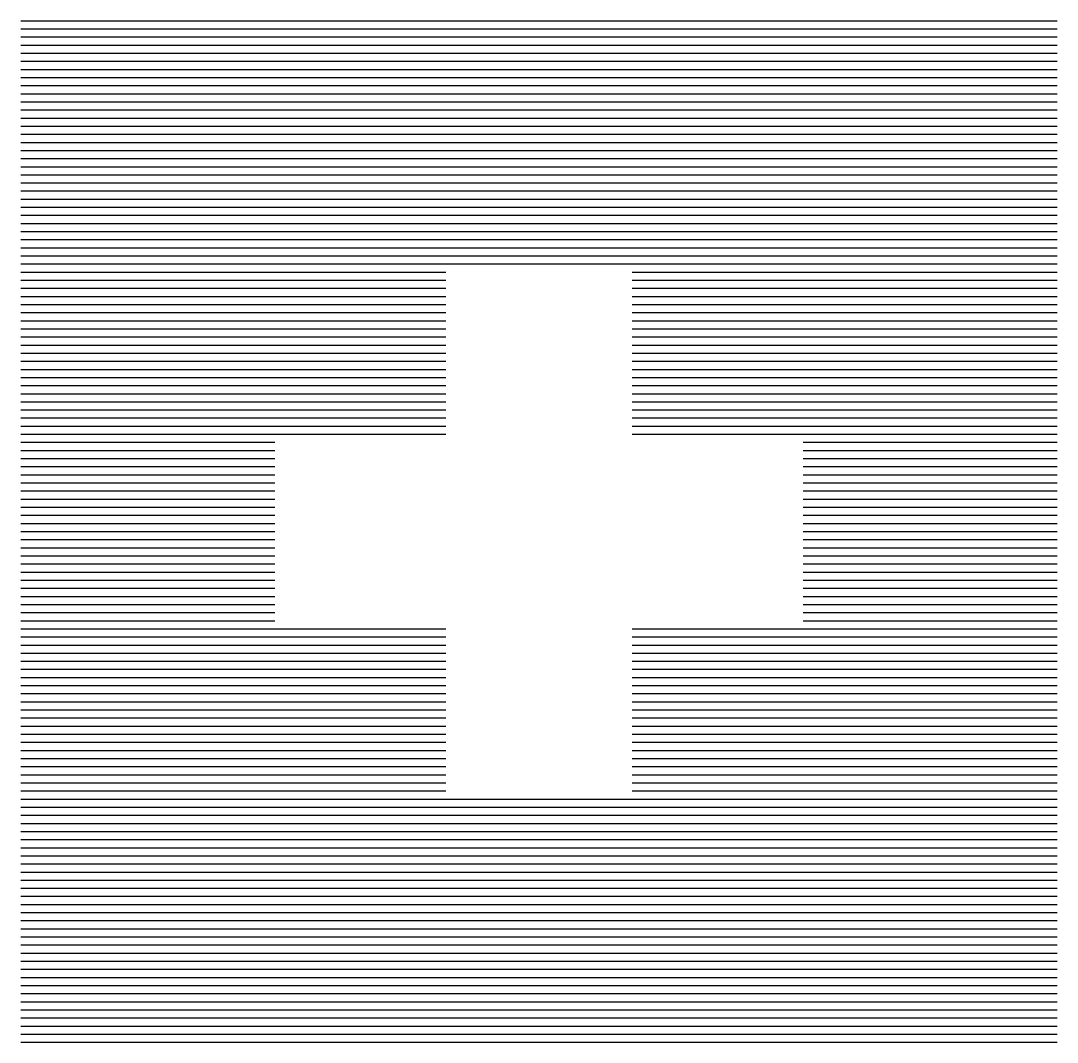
# Paper-space layout 'Layout1' of a CAD drawing. Extents: x -6 to 6, y -5.9 to 5.9.
import ezdxf

# ---------------------------------------------------------------- set-up
doc = ezdxf.new("R2010")
doc.units = 0
doc.layers.get('0').update_dxf_attribs({"linetype": 'CONTINUOUS'})
doc.layers.add('GROEN', color=3, linetype='CONTINUOUS')

# ---------------------------------------------------------------- blocks, each defined once
blk = doc.blocks.new('*X')
at = {"color": 0}
for p, q in [((-6, 5.9094), (6, 5.9094)), ((-6, 5.8156), (6, 5.8156)), ((-6, 5.7218), (6, 5.7218)), ((-6, 5.628), (6, 5.628)), ((-6, 5.5342), (6, 5.5342)), ((-6, 5.4404), (6, 5.4404)), ((-6, 5.3466), (6, 5.3466)), ((-6, 5.2528), (6, 5.2528)), ((-6, 5.159), (6, 5.159)), ((-6, 5.0652), (6, 5.0652)), ((-6, 4.9714), (6, 4.9714)), ((-6, 4.8776), (6, 4.8776)), ((-6, 4.7838), (6, 4.7838)), ((-6, 4.69), (6, 4.69)), ((-6, 4.5962), (6, 4.5962)), ((-6, 4.5024), (6, 4.5024)), ((-6, 4.4086), (6, 4.4086)), ((-6, 4.3148), (6, 4.3148)), ((-6, 4.221), (6, 4.221)), ((-6, 4.1272), (6, 4.1272)), ((-6, 4.0334), (6, 4.0334)), ((-6, 3.9396), (6, 3.9396)), ((-6, 3.8458), (6, 3.8458)), ((-6, 3.752), (6, 3.752)), ((-6, 3.6582), (6, 3.6582)), ((-6, 3.5644), (6, 3.5644)), ((-6, 3.4706), (6, 3.4706)), ((-6, 3.3768), (6, 3.3768)), ((-6, 3.283), (6, 3.283)), ((-6, 3.1892), (6, 3.1892)), ((-6, 3.0954), (6, 3.0954)), ((-6, 3.0016), (-1.08, 3.0016)), ((1.08, 3.0016), (6, 3.0016)), ((-6, 2.9078), (-1.08, 2.9078)), ((1.08, 2.9078), (6, 2.9078)), ((-6, 2.814), (-1.08, 2.814)), ((1.08, 2.814), (6, 2.814)), ((-6, 2.7202), (-1.08, 2.7202)), ((1.08, 2.7202), (6, 2.7202)), ((-6, 2.6264), (-1.08, 2.6264)), ((-6, 2.5326), (-1.08, 2.5326)), ((1.08, 2.6264), (6, 2.6264)), ((1.08, 2.5326), (6, 2.5326)), ((-6, 2.4388), (-1.08, 2.4388)), ((1.08, 2.4388), (6, 2.4388)), ((-6, 2.345), (-1.08, 2.345)), ((1.08, 2.345), (6, 2.345)), ((-6, 2.2512), (-1.08, 2.2512)), ((1.08, 2.2512), (6, 2.2512)), ((-6, 2.1574), (-1.08, 2.1574)), ((-6, 2.0636), (-1.08, 2.0636)), ((1.08, 2.1574), (6, 2.1574)), ((1.08, 2.0636), (6, 2.0636)), ((-6, 1.9698), (-1.08, 1.9698)), ((1.08, 1.9698), (6, 1.9698)), ((-6, 1.876), (-1.08, 1.876)), ((1.08, 1.876), (6, 1.876)), ((-6, 1.7822), (-1.08, 1.7822)), ((-6, 1.6884), (-1.08, 1.6884)), ((1.08, 1.7822), (6, 1.7822)), ((1.08, 1.6884), (6, 1.6884)), ((-6, 1.5946), (-1.08, 1.5946)), ((1.08, 1.5946), (6, 1.5946)), ((-6, 1.5008), (-1.08, 1.5008)), ((1.08, 1.5008), (6, 1.5008)), ((-6, 1.407), (-1.08, 1.407)), ((1.08, 1.407), (6, 1.407)), ((-6, 1.3132), (-1.08, 1.3132)), ((-6, 1.2194), (-1.08, 1.2194)), ((1.08, 1.3132), (6, 1.3132)), ((1.08, 1.2194), (6, 1.2194)), ((-6, 1.1256), (-1.08, 1.1256)), ((1.08, 1.1256), (6, 1.1256)), ((-6, 1.0318), (-3.06, 1.0318)), ((3.06, 1.0318), (6, 1.0318)), ((-6, 0.938), (-3.06, 0.938)), ((-6, 0.8442), (-3.06, 0.8442)), ((3.06, 0.938), (6, 0.938)), ((3.06, 0.8442), (6, 0.8442)), ((-6, 0.7504), (-3.06, 0.7504)), ((3.06, 0.7504), (6, 0.7504)), ((-6, 0.6566), (-3.06, 0.6566)), ((3.06, 0.6566), (6, 0.6566)), ((-6, 0.5628), (-3.06, 0.5628)), ((3.06, 0.5628), (6, 0.5628)), ((-6, 0.469), (-3.06, 0.469)), ((-6, 0.3752), (-3.06, 0.3752)), ((3.06, 0.469), (6, 0.469)), ((3.06, 0.3752), (6, 0.3752)), ((-6, 0.2814), (-3.06, 0.2814)), ((3.06, 0.2814), (6, 0.2814)), ((-6, 0.1876), (-3.06, 0.1876)), ((3.06, 0.1876), (6, 0.1876)), ((-6, 0.0938), (-3.06, 0.0938)), ((-6, 0), (-3.06, 0)), ((3.06, 0.0938), (6, 0.0938)), ((3.06, 0), (6, 0)), ((-6, -0.0938), (-3.06, -0.0938)), ((3.06, -0.0938), (6, -0.0938)), ((-6, -0.1876), (-3.06, -0.1876)), ((3.06, -0.1876), (6, -0.1876)), ((-6, -0.2814), (-3.06, -0.2814)), ((3.06, -0.2814), (6, -0.2814)), ((-6, -0.3752), (-3.06, -0.3752)), ((-6, -0.469), (-3.06, -0.469)), ((3.06, -0.3752), (6, -0.3752)), ((3.06, -0.469), (6, -0.469)), ((-6, -0.5628), (-3.06, -0.5628)), ((3.06, -0.5628), (6, -0.5628)), ((-6, -0.6566), (-3.06, -0.6566)), ((3.06, -0.6566), (6, -0.6566)), ((-6, -0.7504), (-3.06, -0.7504)), ((3.06, -0.7504), (6, -0.7504)), ((-6, -0.8442), (-3.06, -0.8442)), ((-6, -0.938), (-3.06, -0.938)), ((3.06, -0.8442), (6, -0.8442)), ((3.06, -0.938), (6, -0.938)), ((-6, -1.0318), (-3.06, -1.0318)), ((3.06, -1.0318), (6, -1.0318)), ((-6, -1.1256), (-1.08, -1.1256)), ((1.08, -1.1256), (6, -1.1256)), ((-6, -1.2194), (-1.08, -1.2194)), ((-6, -1.3132), (-1.08, -1.3132)), ((1.08, -1.2194), (6, -1.2194)), ((1.08, -1.3132), (6, -1.3132)), ((-6, -1.407), (-1.08, -1.407)), ((1.08, -1.407), (6, -1.407)), ((-6, -1.5008), (-1.08, -1.5008)), ((1.08, -1.5008), (6, -1.5008)), ((-6, -1.5946), (-1.08, -1.5946)), ((1.08, -1.5946), (6, -1.5946)), ((-6, -1.6884), (-1.08, -1.6884)), ((-6, -1.7822), (-1.08, -1.7822)), ((1.08, -1.6884), (6, -1.6884)), ((1.08, -1.7822), (6, -1.7822)), ((-6, -1.876), (-1.08, -1.876)), ((1.08, -1.876), (6, -1.876)), ((-6, -1.9698), (-1.08, -1.9698)), ((1.08, -1.9698), (6, -1.9698)), ((-6, -2.0636), (-1.08, -2.0636)), ((-6, -2.1574), (-1.08, -2.1574)), ((1.08, -2.0636), (6, -2.0636)), ((1.08, -2.1574), (6, -2.1574)), ((-6, -2.2512), (-1.08, -2.2512)), ((1.08, -2.2512), (6, -2.2512)), ((-6, -2.345), (-1.08, -2.345)), ((1.08, -2.345), (6, -2.345)), ((-6, -2.4388), (-1.08, -2.4388)), ((1.08, -2.4388), (6, -2.4388)), ((-6, -2.5326), (-1.08, -2.5326)), ((-6, -2.6264), (-1.08, -2.6264)), ((1.08, -2.5326), (6, -2.5326)), ((1.08, -2.6264), (6, -2.6264)), ((-6, -2.7202), (-1.08, -2.7202)), ((1.08, -2.7202), (6, -2.7202)), ((-6, -2.814), (-1.08, -2.814)), ((1.08, -2.814), (6, -2.814)), ((-6, -2.9078), (-1.08, -2.9078)), ((1.08, -2.9078), (6, -2.9078)), ((-6, -3.0016), (-1.08, -3.0016)), ((-6, -3.0954), (6, -3.0954)), ((1.08, -3.0016), (6, -3.0016)), ((-6, -3.1892), (6, -3.1892)), ((-6, -3.283), (6, -3.283)), ((-6, -3.3768), (6, -3.3768)), ((-6, -3.4706), (6, -3.4706)), ((-6, -3.5644), (6, -3.5644)), ((-6, -3.6582), (6, -3.6582)), ((-6, -3.752), (6, -3.752)), ((-6, -3.8458), (6, -3.8458)), ((-6, -3.9396), (6, -3.9396)), ((-6, -4.0334), (6, -4.0334)), ((-6, -4.1272), (6, -4.1272)), ((-6, -4.221), (6, -4.221)), ((-6, -4.3148), (6, -4.3148)), ((-6, -4.4086), (6, -4.4086)), ((-6, -4.5024), (6, -4.5024)), ((-6, -4.5962), (6, -4.5962)), ((-6, -4.69), (6, -4.69)), ((-6, -4.7838), (6, -4.7838)), ((-6, -4.8776), (6, -4.8776)), ((-6, -4.9714), (6, -4.9714)), ((-6, -5.0652), (6, -5.0652)), ((-6, -5.159), (6, -5.159)), ((-6, -5.2528), (6, -5.2528)), ((-6, -5.3466), (6, -5.3466)), ((-6, -5.4404), (6, -5.4404)), ((-6, -5.5342), (6, -5.5342)), ((-6, -5.628), (6, -5.628)), ((-6, -5.7218), (6, -5.7218)), ((-6, -5.8156), (6, -5.8156)), ((-6, -5.9094), (6, -5.9094))]:
    blk.add_line(p, q, dxfattribs=at)

psp = doc.layouts.get("Layout1")

# ---------------------------------------------------------------- block references
at = {"layer": 'GROEN', "color": 0}
psp.add_blockref('*X', (0, 0), dxfattribs=at)

doc.saveas('drawing.dxf')
